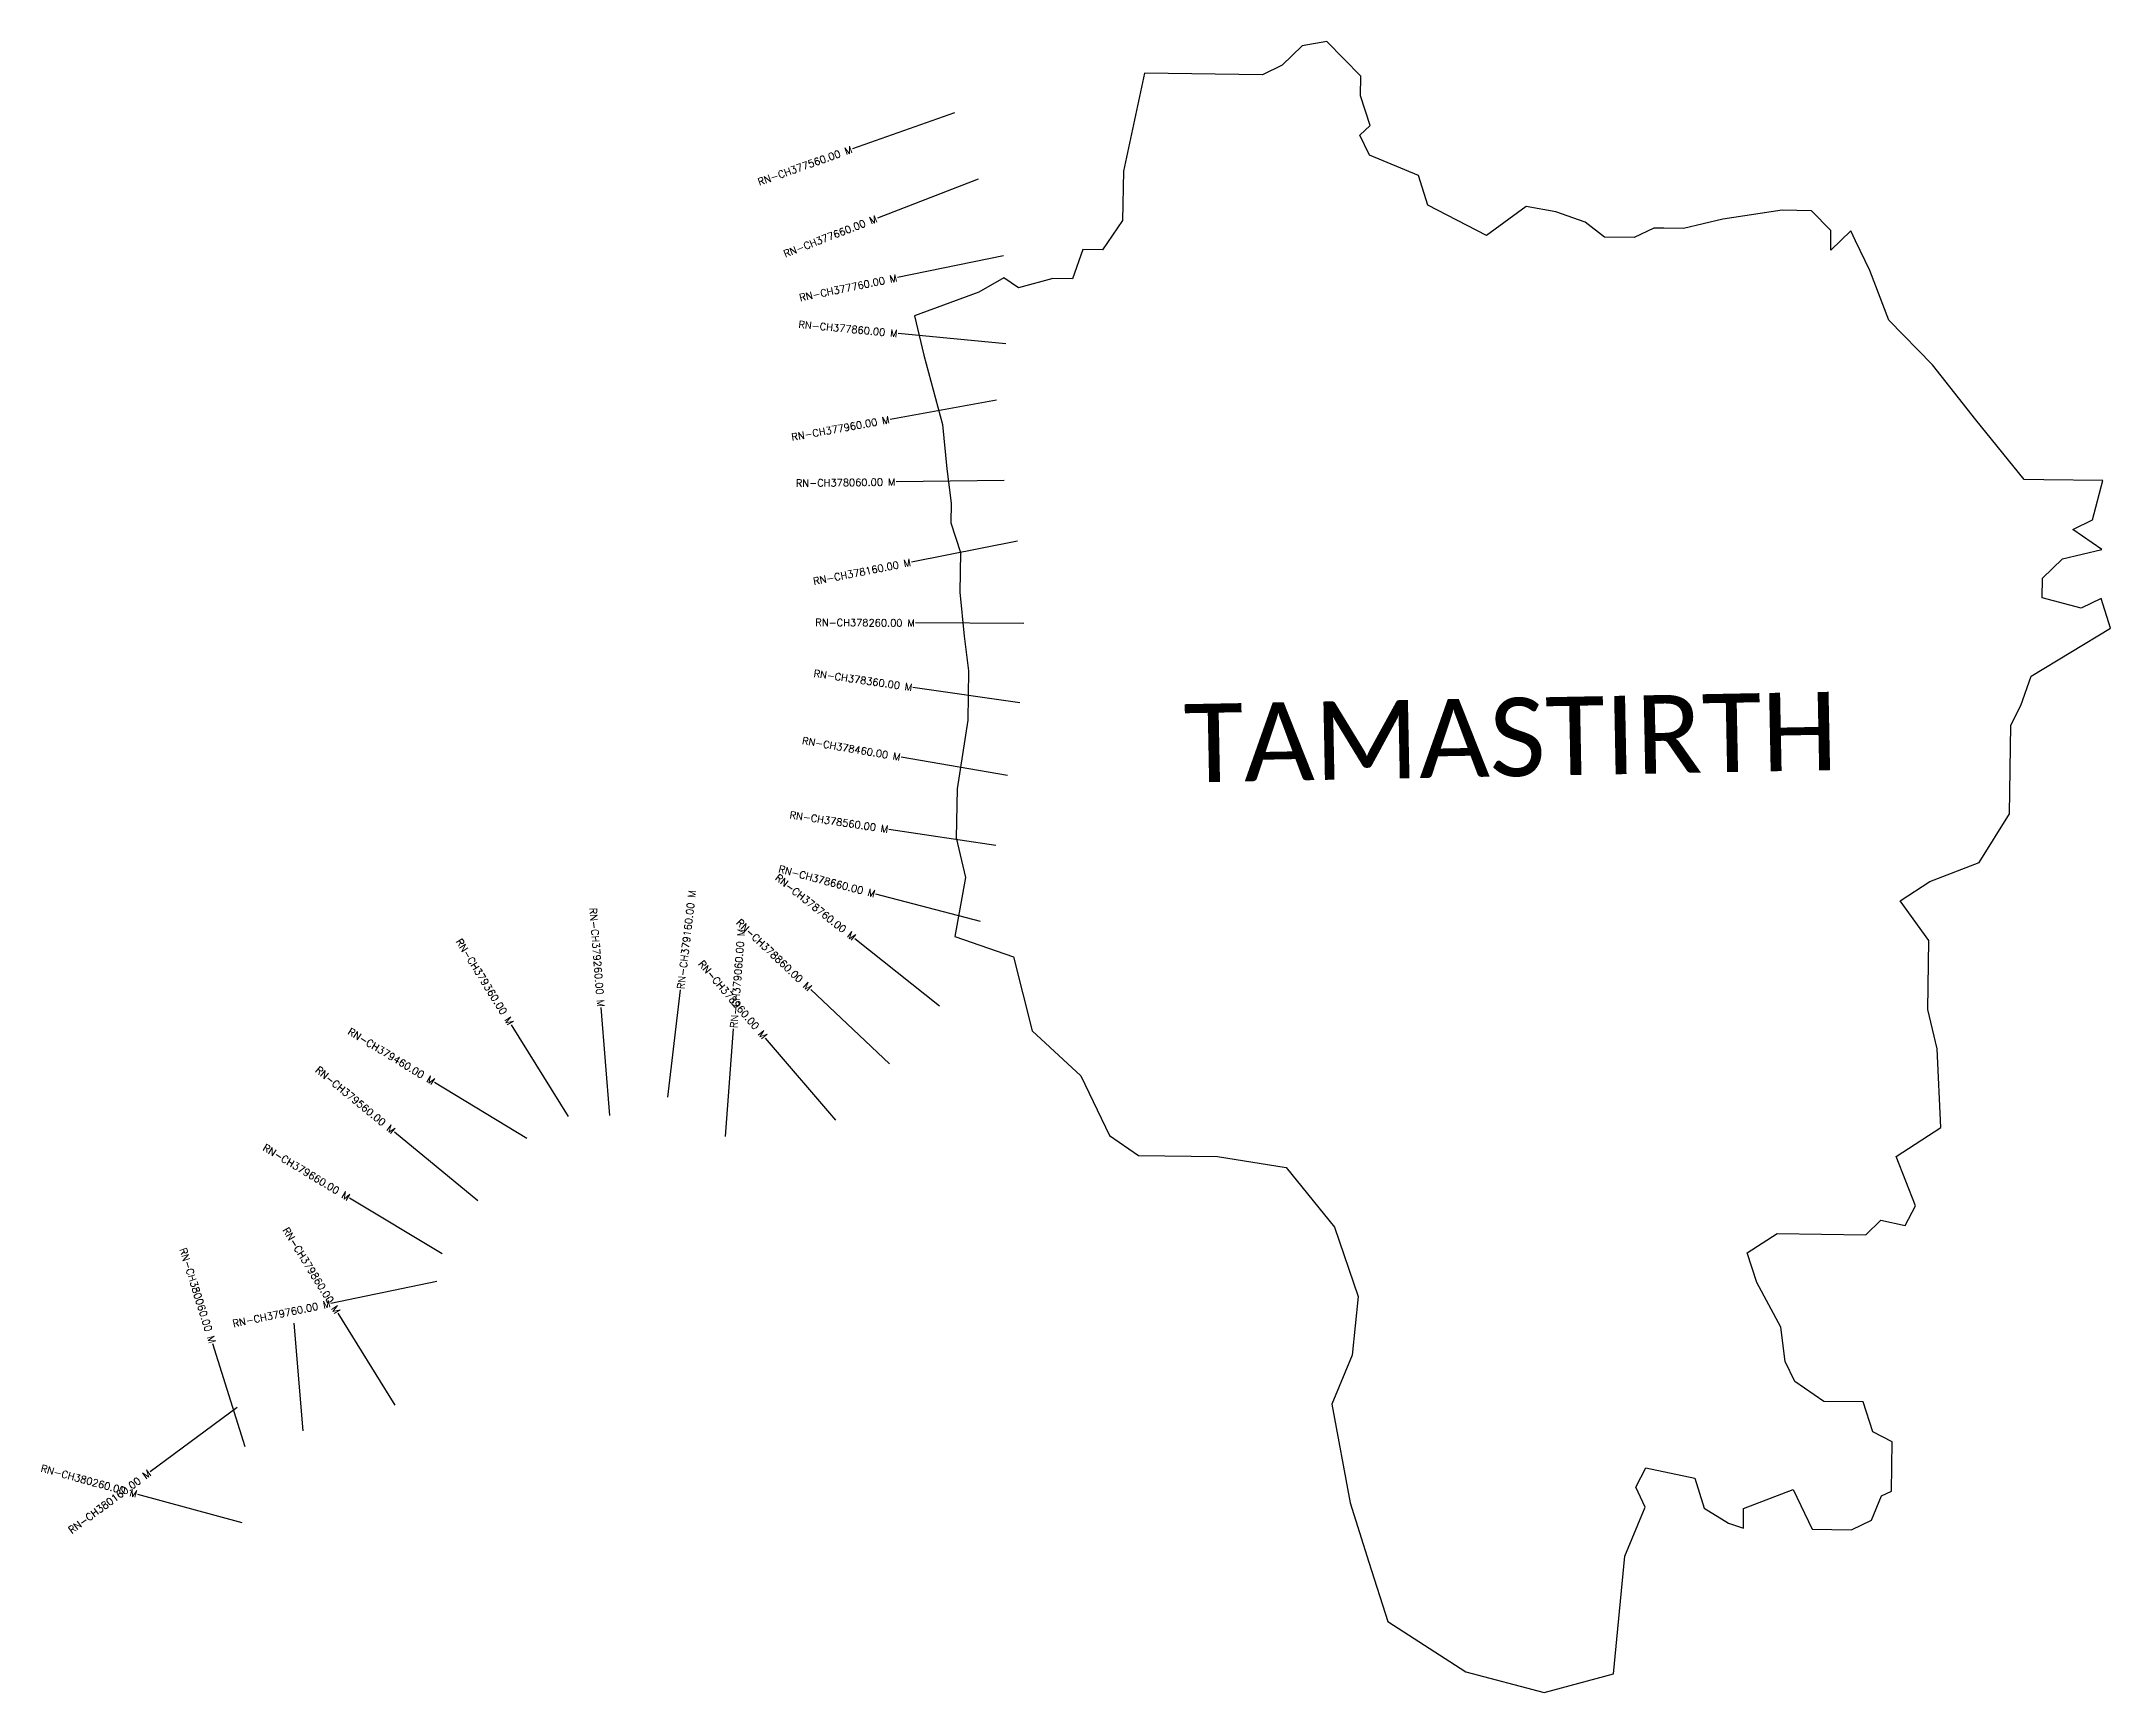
# Model space of a CAD drawing. Header units: metres. Extents: x 300966 to 303837, y 1957771 to 1960063.
import ezdxf
from ezdxf.enums import TextEntityAlignment as Align

# ---------------------------------------------------------------- set-up
doc = ezdxf.new("R2010")
doc.units = ezdxf.units.M
doc.header["$MEASUREMENT"] = 0
for name, color, linetype in [('CS', 134, 'Continuous'), ('CSMark', 6, 'Continuous'), ('VILLAGE BOUNDRY', 10, 'Continuous'), ('VILLAGE NAME', 250, 'Continuous')]:
    doc.layers.add(name, color=color, linetype=linetype)
doc.styles.get("Standard").update_dxf_attribs({"font": 'simplex.shx'})

msp = doc.modelspace()

# ---------------------------------------------------------------- linework, layer by layer
at = {"layer": 'CS'}
for p, q in [((302233, 1959963.7), (302091.6, 1959913.6)), ((302266, 1959871.6), (302126.1, 1959817.4)), ((302301.1, 1959765), (302154.2, 1959734.8)), ((302304.4, 1959643.1), (302155.1, 1959657.1)), ((302291.3, 1959564.8), (302143.7, 1959538)), ((302302, 1959453.2), (302152, 1959451.3)), ((302320.6, 1959369.1), (302173.4, 1959340.1)), ((302329.1, 1959254.8), (302179.1, 1959255.6)), ((302323.8, 1959144.7), (302175.4, 1959166)), ((302306.7, 1959044.2), (302158.9, 1959069.4)), ((302290.5, 1958947.1), (302142.1, 1958969.2)), ((302269, 1958841.2), (302123.9, 1958879.4)), ((302212.4, 1958724.1), (302095, 1958817.5)), ((301835.6, 1958597.6), (301853, 1958746.6)), ((302142.7, 1958643.9), (302033.7, 1958746.9)), ((301754.7, 1958572.4), (301742.7, 1958721.9)), ((301697.6, 1958570.8), (301618.4, 1958698.2)), ((301915.2, 1958543.1), (301926.7, 1958692.7)), ((302068.3, 1958565.6), (301971, 1958679.7)), ((301639.9, 1958540.1), (301511.7, 1958618)), ((301571.9, 1958454), (301456, 1958549.2)), ((301522.4, 1958380.1), (301393.9, 1958457.4)), ((301514.7, 1958342), (301367.9, 1958311.5)), ((301329.4, 1958134.6), (301316.8, 1958284.1)), ((301457, 1958170.3), (301378, 1958297.8)), ((301249.1, 1958112.4), (301204.1, 1958255.5)), ((301237.8, 1958167.1), (301117.1, 1958078)), ((301244.7, 1958007.1), (301100, 1958046.5))]:
    msp.add_line(p, q, dxfattribs=at)
at = {"layer": 'VILLAGE BOUNDRY'}
msp.add_lwpolyline([(303742.5, 1959317.9), (303770.3, 1959344.8), (303825, 1959357.7), (303784.5, 1959385.5), (303812, 1959398.8), (303826.4, 1959453.2), (303744.5, 1959454.4), (303717.2, 1959454.8), (303650.1, 1959537.7), (303589.8, 1959613.6), (303529.3, 1959675.9), (303502.9, 1959744.6), (303483.1, 1959785.8), (303476.5, 1959799.6), (303448.8, 1959772.7), (303449.1, 1959800), (303422.2, 1959827.7), (303381.3, 1959828.2), (303299.2, 1959815.8), (303244.4, 1959802.9), (303217.1, 1959803.3), (303203.4, 1959803.5), (303176, 1959790.3), (303135, 1959790.8), (303108, 1959811.7), (303067.2, 1959826), (303026.4, 1959833.4), (302971.2, 1959793.2), (302889.9, 1959835.3), (302876.9, 1959876.5), (302809, 1959904.8), (302795.7, 1959932.3), (302809.6, 1959945.7), (302796.5, 1959986.9), (302796.9, 1960014.2), (302749.8, 1960062.6), (302715.6, 1960056.3), (302687.9, 1960029.4), (302660.4, 1960016.1), (302496.6, 1960018.5), (302467.4, 1959882.4), (302466.4, 1959814.1), (302438.5, 1959773.6), (302411.2, 1959774), (302397, 1959733.2), (302369.6, 1959733.6), (302321.7, 1959720.7), (302301.4, 1959734.6), (302267, 1959714.6), (302177.8, 1959681.8), (302190.6, 1959627), (302216.5, 1959531.1), (302222.5, 1959469.5), (302228.6, 1959421.7), (302228.2, 1959394.4), (302241.3, 1959353.2), (302240.5, 1959298.6), (302246.4, 1959237.1), (302252.6, 1959189.2), (302251.6, 1959121), (302236.6, 1959025.6), (302235.6, 1958957.4), (302248.4, 1958902.6), (302233.6, 1958820.8), (302315.1, 1958792.4), (302340.9, 1958689.6), (302408.3, 1958627.2), (302448.1, 1958544.7), (302488.6, 1958516.8), (302597.8, 1958515.2), (302693.2, 1958500.2), (302760.2, 1958417.4), (302793, 1958321.3), (302785, 1958239.5), (302756.7, 1958171.6), (302782, 1958034.7), (302808.1, 1957952.5), (302834.2, 1957870.2), (302942.5, 1957800.3), (303051.3, 1957771.5), (303147.2, 1957797.4), (303163.2, 1957961), (303191.5, 1958028.8), (303178.2, 1958056.3), (303192.3, 1958083.4), (303260.4, 1958068.8), (303273.4, 1958027.6), (303307.2, 1958006.7), (303327.6, 1957999.6), (303328, 1958026.9), (303396.6, 1958053.2), (303423.2, 1957998.2), (303477.7, 1957997.4), (303505.2, 1958010.7), (303519.4, 1958044.6), (303533.1, 1958051.2), (303534.1, 1958119.5), (303507, 1958133.5), (303494, 1958174.7), (303439.4, 1958175.5), (303398.8, 1958203.3), (303385.6, 1958230.8), (303379.4, 1958278.7), (303346.2, 1958340.6), (303333.1, 1958381.8), (303374.4, 1958408.5), (303497.3, 1958406.7), (303518.1, 1958426.9), (303552.1, 1958419.6), (303566.2, 1958446.7), (303539.8, 1958515.3), (303601.8, 1958555.4), (303596.6, 1958664.7), (303583.7, 1958719.5), (303585.1, 1958815), (303545, 1958870.2), (303586.3, 1958896.9), (303654.9, 1958923.2), (303696.9, 1958990.9), (303698.6, 1959113.7), (303712.7, 1959140.9), (303726.9, 1959181.6), (303837.1, 1959248.3), (303824, 1959289.4), (303796.5, 1959276.1), (303742.2, 1959290.6)], close=True, dxfattribs=at)

# ---------------------------------------------------------------- texts
at = {"layer": 'CSMark'}
for s, rotation, p in [('RN-CH377560.00 M', 19.5402, (302090.7, 1959913.2)), ('RN-CH377660.00 M', 21.1874, (302125.2, 1959817.1)), ('RN-CH377760.00 M', 11.6093, (302153.2, 1959734.6)), ('RN-CH377860.00 M', 354.6416, (302154.1, 1959657.2)), ('RN-CH377960.00 M', 10.2848, (302142.7, 1959537.9)), ('RN-CH378060.00 M', 0.7318, (302151, 1959451.3)), ('RN-CH378160.00 M', 11.1363, (302172.5, 1959339.9)), ('RN-CH378260.00 M', 359.68, (302178.1, 1959255.6)), ('RN-CH378360.00 M', 351.8207, (302174.4, 1959166.2)), ('RN-CH378460.00 M', 350.3326, (302157.9, 1959069.5)), ('RN-CH378560.00 M', 351.5495, (302141.1, 1958969.3)), ('RN-CH378760.00 M', 321.494, (302094.3, 1958818.2)), ('RN-CH378660.00 M', 345.2789, (302122.9, 1958879.6)), ('RN-CH379260.00 M', 274.5852, (301742.6, 1958722.9)), ('RN-CH378860.00 M', 316.6346, (302033, 1958747.6)), ('RN-CH379360.00 M', 301.8768, (301617.8, 1958699.1)), ('RN-CH378960.00 M', 310.4615, (301970.3, 1958680.5)), ('RN-CH379460.00 M', 328.7203, (301510.8, 1958618.5)), ('RN-CH379560.00 M', 320.6011, (301455.2, 1958549.9)), ('RN-CH379660.00 M', 328.9606, (301393.1, 1958457.9)), ('RN-CH379860.00 M', 301.8114, (301377.4, 1958298.6)), ('RN-CH380060.00 M', 287.4348, (301203.8, 1958256.5)), ('RN-CH379760.00 M', 11.7282, (301366.9, 1958311.3)), ('RN-CH380260.00 M', 344.7516, (301099, 1958046.8)), ('RN-CH380160.00 M', 36.4593, (301116.3, 1958077.4))]:
    msp.add_text(s, height=10, rotation=rotation, dxfattribs=at).set_placement(p, align=Align.MIDDLE_RIGHT)
for s, rotation, p in [('RN-CH379160.00 M', 83.3013, (301853.2, 1958747.6)), ('RN-CH379060.00 M', 85.6125, (301926.8, 1958693.6))]:
    msp.add_text(s, height=10, rotation=rotation, dxfattribs=at).set_placement(p, align=Align.MIDDLE_LEFT)
at = {"layer": 'VILLAGE NAME', "insert": (302550.5, 1959142.9), "char_height": 108.748, "attachment_point": 1, "rotation": 1.1028}
msp.add_mtext_dynamic_manual_height_columns('{\\fCalibri|b0|i0|c0|p34;TAMASTIRTH}', width=1571.314, gutter_width=543.7, heights=[0], dxfattribs=at)

doc.saveas('drawing.dxf')
